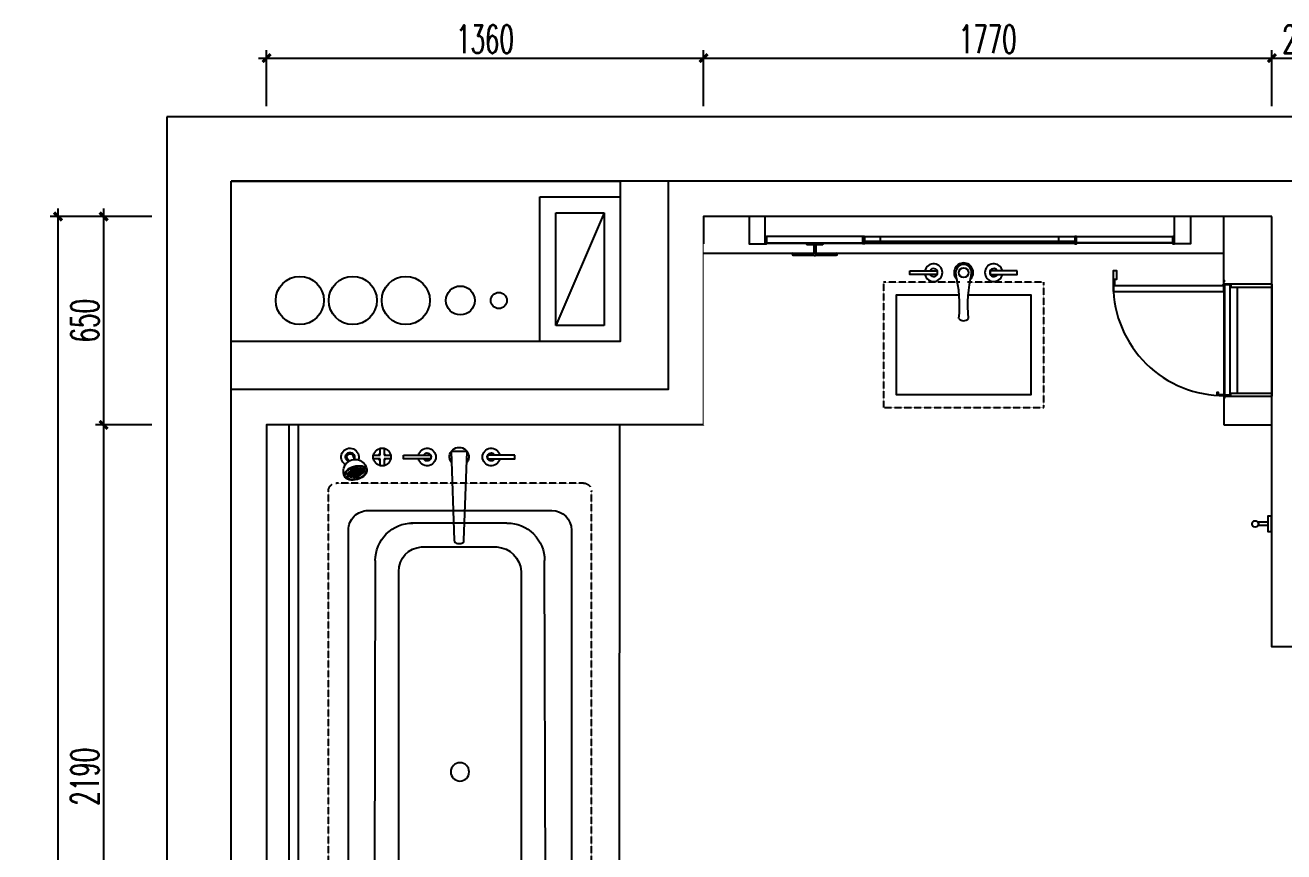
# Model space of a CAD drawing. Header units: inches. Extents: x 24920 to 61775, y 10942 to 38819.
# Drawn here: x 54974 to 58895, y 32909 to 35483 of the extents above; entities that cross this region are included whole.
import ezdxf

# ---------------------------------------------------------------- set-up
doc = ezdxf.new("R2010")
doc.units = ezdxf.units.IN
doc.header["$MEASUREMENT"] = 0
doc.header["$PDMODE"] = 1
doc.linetypes.add('DASH', pattern=[0.35, 0.25, -0.1])
doc.linetypes.add('DASHED', pattern=[3.75, 2.5, -1.25])
for name, color, linetype in [('cDS-Door', 2, 'Continuous'), ('cDS-FIXT', 31, 'Continuous'), ('DOOR', 60, 'Continuous'), ('DS-FINISH', 20, 'Continuous'), ('FF-FIXT', 2, 'Continuous'), ('WALL', 2, 'Continuous')]:
    doc.layers.add(name, color=color, linetype=linetype)
doc.styles.add('DIM', font='simplex.shx', dxfattribs={"width": 0.6, "bigfont": 'extfont.shx'})
doc.styles.get("Standard").update_dxf_attribs({"font": 'arial.ttf'})
doc.dimstyles.new('1比25', dxfattribs={"dimscale": 25, "dimtxt": 3.5, "dimasz": 1, "dimexe": 1, "dimexo": 1, "dimgap": 0.6, "dimtad": 1, "dimdec": 0, "dimrnd": 5, "dimzin": 0, "dimdsep": 46, "dimtxsty": 'DIM', "dimblk": 'ARCHTICK', "dimcen": 0.09, "dimdle": 1, "dimclrd": 1, "dimclre": 1, "dimclrt": 1, "dimadec": 0, "dimazin": 0, "dimtfac": 1, "dimtdec": 0, "dimtix": 1, "dimtmove": 2, "dimatfit": 3, "dimldrblk": '引线箭头（自定义）', "dimfxl": 0, "dimtolj": 1, "dimtzin": 0, "dimarcsym": 0})

# ---------------------------------------------------------------- blocks, each defined once
blk = doc.blocks.new('ROBE HOOK')
for p, q in [((-5, -10), (-5, -41.3)), ((5, -10), (5, -41.3))]:
    blk.add_line(p, q)
blk.add_lwpolyline([(-25, 0), (25, 0), (25, -10), (-25, -10)], close=True)
blk.add_circle((0, -50), 10)
blk = doc.blocks.new('LEFROY FAUCET')
at = {"linetype": 'DASH'}
blk.add_lwpolyline([(50, -11.6), (50, -249.7), (440, -249.7), (440, 250.3), (440, 250.3), (50, 250.3), (50, 11.6)], dxfattribs=at)
at = {"elevation": 0}
blk.add_lwpolyline([(90, -14.6), (90, -209.7), (400, -209.7), (400, 210.3), (90, 210.3), (90, 14.6)], dxfattribs=at)
at = {"linetype": 'Continuous'}
for points in [[(14, 167.2), (14, 82.2), (26, 82.2), (26, 167.2)], [(14, -167.2), (14, -82.2), (26, -82.2), (26, -167.2)]]:
    blk.add_lwpolyline(points, close=True, dxfattribs=at)
blk.add_circle((20, 0), 15)
for centre, radius, start, end in [((20, 93.7), 27.5, 102.6023, 77.3977), ((20, 93.7), 12.5, 118.6854, 61.3146), ((20, -93.7), 27.5, 282.6023, 257.3977), ((20, -93.7), 12.5, 298.6854, 241.3146)]:
    blk.add_arc(centre, radius, start, end, dxfattribs=at)
for centre, radius, start, end in [((20, 0), 30, 42.9693, 317.0307), ((20, 0), 25, 69.0479, 290.9521), ((121.3, 407.5), 395.1, 255.5921, 276.0778), ((151.3, 0), 18.8, 309.1369, 50.8631), ((121.3, -407.5), 395.1, 83.9222, 104.4079)]:
    blk.add_arc(centre, radius, start, end)
at = {"layer": 'cDS-Door', "color": 8, "linetype": 'DASH', "elevation": 0}
blk.add_lwpolyline([(50, -11.6), (50, -249.7), (440, -249.7), (440, 250.3), (440, 250.3), (50, 250.3), (50, 11.6)], dxfattribs=at)
blk = doc.blocks.new('A$C266D48A3')
for p, q in [((32, 4), (32, 67)), ((38, 4), (38, 67)), ((6, 3), (31, 3)), ((6, -3), (31, -3)), ((32, -67.1), (32, -4)), ((38, -67.1), (38, -4))]:
    blk.add_line(p, q)
blk.add_lwpolyline([(0, 25), (4, 25, -0.414214), (6, 23), (6, -23, -0.414214), (4, -25), (0, -25)], format="xyb", close=True)
blk.add_circle((35, 0), 5)
for centre, start, end in [((35, 67), 0, 180), ((35, -67.1), 180, 0)]:
    blk.add_arc(centre, 3, start, end)
blk = doc.blocks.new('MIRROR1')
at = {"layer": 'FF-FIXT'}
for p, q in [((62, 525), (62, 1184.8)), ((82, 530), (82, 1184.8, 0)), ((82, 1134.8), (62, 1134.8, 0)), ((82, 580, 0), (62, 580))]:
    blk.add_line(p, q, dxfattribs=at)
at = {"layer": 'FF-FIXT', "color": 8}
blk.add_line((77, 530), (77, 1184.8, 0), dxfattribs=at)
at = {"layer": 'FF-FIXT'}
for points in [[(0, 1544.8), (85, 1544.8), (85, 1494.8), (0, 1494.8)], [(85, 1494.8), (85, 1489.8), (65, 1489.8)], [(62, 530), (62, 225), (82, 225), (82, 525)]]:
    blk.add_lwpolyline(points, dxfattribs=at)
at = {"layer": 'FF-FIXT', "elevation": 0}
for points in [[(62, 1489.8), (85, 1489.8), (85, 1494.8), (62, 1494.8)], [(62, 1184.8), (85, 1184.8), (85, 1189.8), (62, 1189.8)], [(62, 530), (85, 530), (85, 525), (62, 525)], [(62, 225), (85, 225), (85, 220), (62, 220)]]:
    blk.add_lwpolyline(points, close=True, dxfattribs=at)
for points in [[(62, 1184.8), (62, 1489.8), (82, 1489.8), (82, 1189.8)], [(0, 170), (85, 170), (85, 220), (0, 220)], [(85, 220), (85, 225), (65, 225)]]:
    blk.add_lwpolyline(points, dxfattribs=at)
at = {"layer": 'FF-FIXT', "rotation": 359.9999985892949}
blk.add_blockref('A$C266D48A3', (82, 375), dxfattribs=at)
blk = doc.blocks.new('A$C2B8B1A8D')
at = {"color": 8, "linetype": 'DASH'}
for p, q in [((-1773.9, 412.2), (-24.9, 412.2)), ((-1798.8, -382.3), (-1798.8, 387.3)), ((0, 387.3), (0, -382.3)), ((-1773.9, -407.2), (-24.9, -407.2))]:
    blk.add_line(p, q, dxfattribs=at)
at = {"linetype": 'Continuous'}
for p, q in [((-146.5, 349.7), (-1643.5, 349.7)), ((-85.6, -283.7), (-85.6, 288.7))]:
    blk.add_line(p, q, dxfattribs=at)
at = {"color": 8}
for p, q in [((-1302.2, 268.7), (-241.6, 266.1)), ((-275.2, 192.9), (-1279.6, 193.2)), ((-1279.6, -188.2), (-275.2, -187.9)), ((-241.6, -261.1), (-1302.2, -263.7))]:
    blk.add_line(p, q, dxfattribs=at)
blk.add_line((-1643.5, -344.7), (-146.5, -344.7))
blk.add_lwpolyline([(-199.1, -117.2), (-199.1, 117.2)], dxfattribs=at)
at = {"color": 8, "linetype": 'Continuous'}
blk.add_circle((-899.4, 2.5), 28.6, dxfattribs=at)
at = {"color": 8, "linetype": 'DASHED', "ltscale": 10}
for centre, start, end in [((-1773.9, 387.3), 90, 180), ((-24.9, 387.3), 0, 90), ((-24.9, -382.3), 270, 0)]:
    blk.add_arc(centre, 24.9, start, end, dxfattribs=at)
for centre, radius, start, end in [((-257.4, -6.5), 1452.1, 166.7465, 179.7452), ((-1645.1, 323.8), 25.9, 86.4857, 174.0665), ((-146.5, 288.7), 61, 0, 90), ((-300.8, 6.4), 1408.8, 180.2594, 193.457), ((-146.5, -283.7), 61, 270, 0), ((-1645.1, -318.8), 25.9, 185.9335, 273.5143)]:
    blk.add_arc(centre, radius, start, end)
at = {"color": 8}
for centre, radius, start, end in [((-1303.6, 152.5), 116.2, 89.3441, 174.8906), ((-240.9, 149.9), 116.2, 359.4937, 90.3653), ((48.6, 0), 1477, 173.6712, 180), ((-1273.4, 110), 83.4, 94.2916, 170.5629), ((-278.7, 113.2), 79.7, 2.8344, 87.5194), ((49.6, 0), 1410.7, 174.9701, 180), ((59411.9, -31.4), 59536.8, 179.826543, 180.115071), ((-40.3, 0), 1388, 180.0002, 186.5287), ((-61.9, 0), 1299.2, 180.0001, 185.2414), ((-274.2, -112.6), 75.3, 269.2436, 356.4906), ((-1273.4, -105), 83.4, 189.4371, 265.7084), ((-240.9, -144.9), 116.2, 269.6347, 0.5063), ((-1303.6, -147.5), 116.2, 185.1094, 270.6559)]:
    blk.add_arc(centre, radius, start, end, dxfattribs=at)
at = {"color": 8, "linetype": 'DASH'}
blk.add_arc((-1773.9, -382.3), 24.9, 180, 270, dxfattribs=at)
at = {"color": 8, "linetype": 'DASHED', "ltscale": 10, "flags": 8}
for tag, p in [('TRADENAME', (-914.4, 412.2)), ('MODELNUMBER', (-914.4, 412.2)), ('MATERIAL', (-914.4, 412.1)), ('PRODUCT', (-914.4, 412.1))]:
    blk.add_attdef(tag, p, '', height=0.0254, dxfattribs=at)
blk = doc.blocks.new('LB TUB 1260')
at = {"color": 1, "linetype": 'Continuous'}
for p, q in [((324.4, -7.8, 0), (330.4, 2.7, 0)), ((343.6, -13.5, 0), (349.6, -2.7, 0))]:
    blk.add_line(p, q, dxfattribs=at)
at = {"color": 1, "linetype": 'Continuous', "elevation": 0}
for points in [[(-173.5, 6), (-88.5, 6), (-88.5, -6), (-173.5, -6)], [(173.5, 6), (88.5, 6), (88.5, -6), (173.5, -6)]]:
    blk.add_lwpolyline(points, close=True, dxfattribs=at)
at = {"color": 1, "linetype": 'Continuous'}
blk.add_lwpolyline([(-15, -259), (-25, 17), (25, 17), (15, -259, -0.414214), (5, -269), (-5, -269, -0.414214)], format="xyb", close=True, dxfattribs=at)
at = {"color": 1, "linetype": 'Continuous', "elevation": 0}
for points in [[(234, 6), (212.5, 6), (212.5, -6), (234, -6)], [(246, 6), (246, 27.5), (234, 27.5), (234, 6)], [(246, -6), (267.5, -6), (267.5, 6), (246, 6)], [(234, -6), (234, -27.5), (246, -27.5), (246, -6)]]:
    blk.add_lwpolyline(points, dxfattribs=at)
at = {"color": 1, "linetype": 'Continuous'}
for centre, radius, start, end in [((-100, 0, 0), 27.5, 192.6023, 167.3977), ((-100, 0, 0), 12.5, 208.6854, 151.3146), ((0, 0), 30, 326.4427, 213.5573), ((100, 0, 0), 27.5, 12.6023, 347.3977), ((100, 0, 0), 12.5, 28.6854, 331.3146), ((240, 0, 0), 27.5, 12.6023, 347.3977), ((240, 0, 0), 12.5, 118.6854, 151.3146), ((240, 0, 0), 12.5, 28.6854, 61.3146), ((340, 0, 0), 14.3, 286.2567, 197.699), ((340, 0, 0), 11.5, 298.2697, 183.1489), ((340, 0, 0), 10, 344.3211, 164.3211), ((240, 0, 0), 12.5, 208.6854, 241.3146), ((240, 0, 0), 12.5, 298.6854, 331.3146), ((324, -44.3, 0), 36.5, 334.6933, 172.4234)]:
    blk.add_arc(centre, radius, start, end, dxfattribs=at)
at = {"color": 1}
blk.add_arc((340, 0, 0), 27.5, 300.8883, 199.4618, dxfattribs=at)
at = {"color": 1, "linetype": 'Continuous', "extrusion": (0, 0, -1)}
blk.add_ellipse((322.5, -49.6, 0), major_axis=(-34.6, 10.4), ratio=0.580788, dxfattribs=at)
for centre in [(299, -38.1, 0), (308.3, -37.2, 0), (318.1, -36.1, 0), (327.1, -36, 0), (334.2, -41.6, 0), (296.7, -44.8, 0), (303.8, -50.3, 0), (306.1, -43.6, 0), (310.8, -55.9, 0), (313.5, -49.2, 0), (315.9, -42.5, 0), (317.4, -62.3, 0), (320.1, -55.8, 0), (322.4, -49.4, 0), (324.6, -43, 0), (326.4, -61.7, 0), (329.7, -54.3, 0), (332, -47.9, 0), (336.2, -60.8, 0), (338.6, -54.1, 0), (340.7, -48.1, 0), (344.9, -60.3, 0), (347.3, -53.6, 0)]:
    blk.add_ellipse(centre, major_axis=(-3.31, 1.02), ratio=0.619044, start_param=3.141593, end_param=9.424778, dxfattribs=at)
at = {"color": 1, "linetype": 'Continuous'}
blk.add_open_spline([(289.8, -39.8, 0), (290.2, -38.5, 0), (290.8, -37.4, 0), (292.5, -35.2, 0), (293.6, -34.2, 0), (296.3, -32.3, 0), (297.8, -31.6, 0), (301.4, -30.3, 0), (303.4, -29.8, 0), (307.7, -29.1, 0), (310, -28.9, 0), (314.7, -29, 0), (317.2, -29.2, 0), (322.2, -29.9, 0), (324.7, -30.5, 0), (330.4, -32.1, 0), (333.7, -33.3, 0), (339.7, -36.3, 0), (342.5, -37.9, 0), (347.4, -41.6, 0), (349.4, -43.6, 0), (352.4, -47.2, 0), (353.4, -48.8, 0), (354.9, -52, 0), (355.3, -53.6, 0), (355.7, -56.5, 0), (355.5, -57.9, 0), (354.8, -60.6, 0), (354.1, -61.8, 0), (352.3, -64.1, 0), (351.1, -65.2, 0), (348.2, -67, 0), (346.5, -67.8, 0), (342.6, -69.1, 0), (340.4, -69.6, 0), (335.7, -70.1, 0), (333.2, -70.2, 0), (328.1, -70, 0), (325.5, -69.6, 0), (320.2, -68.6, 0), (317.5, -67.9, 0), (312.4, -66.2, 0), (309.9, -65.1, 0), (305.1, -62.7, 0), (302.9, -61.4, 0), (298.9, -58.6, 0), (297.1, -57, 0), (294.1, -53.9, 0), (292.8, -52.3, 0), (290.9, -49, 0), (290.2, -47.4, 0), (289.4, -44.4, 0), (289.3, -42.9, 0), (289.5, -40.9, 0), (289.7, -40.3, 0), (289.8, -39.8, 0)], degree=3, knots=[0, 0, 0, 0, 0.221079, 0.221079, 0.442159, 0.442159, 0.663238, 0.663238, 0.884317, 0.884317, 1.105396, 1.105396, 1.326476, 1.326476, 1.547555, 1.547555, 1.84263, 1.84263, 2.137705, 2.137705, 2.43278, 2.43278, 2.667033, 2.667033, 2.901286, 2.901286, 3.13554, 3.13554, 3.369793, 3.369793, 3.604046, 3.604046, 3.8383, 3.8383, 4.072553, 4.072553, 4.306807, 4.306807, 4.54106, 4.54106, 4.775313, 4.775313, 5.009567, 5.009567, 5.24382, 5.24382, 5.478073, 5.478073, 5.712327, 5.712327, 5.94658, 5.94658, 6.180833, 6.180833, 6.283185, 6.283185, 6.283185, 6.283185], dxfattribs=at)
blk = doc.blocks.new('_ArchTick')
at = {"color": 0, "linetype": 'ByBlock', "const_width": 0.4}
blk.add_lwpolyline([(-0.5, -0.5), (0.5, 0.5)], dxfattribs=at)
blk = doc.blocks.new('*D925')
at = {"color": 1, "lineweight": -2, "transparency": 16777216}
for p, q in [((55701.1, 35204.9), (57112.4, 35204.9)), ((55726.1, 35054.9), (55726.1, 35229.9)), ((57087.4, 35054.9), (57087.4, 35229.9))]:
    blk.add_line(p, q, dxfattribs=at)
at = {"layer": 'Defpoints', "color": 0, "transparency": 16777216}
for p in [(57087.4, 35204.9), (55726.1, 33896.1), (57087.4, 33896.1)]:
    blk.add_point(p, dxfattribs=at)
at = {"color": 1, "lineweight": -2, "transparency": 16777216, "xscale": 25, "yscale": 25, "zscale": 25, "rotation": 180}
blk.add_blockref('_ArchTick', (55726.1, 35204.9), dxfattribs=at)
at = {"color": 1, "lineweight": -2, "transparency": 16777216, "xscale": 25, "yscale": 25, "zscale": 25}
blk.add_blockref('_ArchTick', (57087.4, 35204.9), dxfattribs=at)
at = {"color": 1, "transparency": 16777216, "insert": (56406.7, 35263.7), "char_height": 87.5, "attachment_point": 5, "style": 'DIM'}
blk.add_mtext('\\A1;1360', dxfattribs=at)
blk = doc.blocks.new('引线箭头（自定义）')
at = {"linetype": 'ByBlock', "lineweight": -2}
h = blk.add_hatch(color=8, dxfattribs=at)
h.dxf.hatch_style = 1
h.paths.add_polyline_path([(-1.2, -0.96), (-0.31, 0), (-1.2, 0.96), (-0.91, 1.21), (0, 0), (-0.91, -1.21)])
at = {"color": 0, "linetype": 'ByBlock', "lineweight": -2}
blk.add_line((-0.31, 0), (-4.75, 0), dxfattribs=at)
blk.add_lwpolyline([(-1.2, -0.96), (-0.31, 0), (-1.2, 0.96), (-0.91, 1.21), (0, 0), (-0.91, -1.21)], close=True, dxfattribs=at)
blk = doc.blocks.new('*D926')
at = {"color": 1, "lineweight": -2, "transparency": 16777216}
for p, q in [((57062.4, 35204.9), (58882.4, 35204.9)), ((57087.4, 35054.9), (57087.4, 35229.9)), ((58857.4, 35054.9), (58857.4, 35229.9))]:
    blk.add_line(p, q, dxfattribs=at)
at = {"layer": 'Defpoints', "color": 0, "transparency": 16777216}
for p in [(58857.4, 35204.9), (58857.4, 34545.1), (57087.4, 33896.1)]:
    blk.add_point(p, dxfattribs=at)
at = {"color": 1, "lineweight": -2, "transparency": 16777216, "xscale": 25, "yscale": 25, "zscale": 25, "rotation": 180}
blk.add_blockref('_ArchTick', (57087.4, 35204.9), dxfattribs=at)
at = {"color": 1, "lineweight": -2, "transparency": 16777216, "xscale": 25, "yscale": 25, "zscale": 25}
blk.add_blockref('_ArchTick', (58857.4, 35204.9), dxfattribs=at)
at = {"color": 1, "transparency": 16777216, "insert": (57972.4, 35263.7), "char_height": 87.5, "attachment_point": 5, "style": 'DIM'}
blk.add_mtext('\\A1;1770', dxfattribs=at)
blk = doc.blocks.new('*D927')
at = {"color": 1, "lineweight": -2, "transparency": 16777216}
for p, q in [((58832.4, 35204.9), (59082.9, 35204.9)), ((58857.4, 35054.9), (58857.4, 35229.9)), ((59057.9, 35054.9), (59057.9, 35229.9))]:
    blk.add_line(p, q, dxfattribs=at)
at = {"layer": 'Defpoints', "color": 0, "transparency": 16777216}
for p in [(59057.9, 35204.9), (59057.9, 34577.2), (58857.4, 34545.1)]:
    blk.add_point(p, dxfattribs=at)
at = {"color": 1, "lineweight": -2, "transparency": 16777216, "xscale": 25, "yscale": 25, "zscale": 25, "rotation": 180}
blk.add_blockref('_ArchTick', (58857.4, 35204.9), dxfattribs=at)
at = {"color": 1, "lineweight": -2, "transparency": 16777216, "xscale": 25, "yscale": 25, "zscale": 25}
blk.add_blockref('_ArchTick', (59057.9, 35204.9), dxfattribs=at)
at = {"color": 1, "transparency": 16777216, "insert": (58957.6, 35263.7), "char_height": 87.5, "attachment_point": 5, "style": 'DIM'}
blk.add_mtext('\\A1;200', dxfattribs=at)
blk = doc.blocks.new('*D929')
at = {"color": 1, "lineweight": -2, "transparency": 16777216}
for p, q in [((55218.8, 34736.6), (55218.8, 34037.6)), ((55368.8, 34711.6), (55193.8, 34711.6)), ((55368.8, 34062.6), (55193.8, 34062.6))]:
    blk.add_line(p, q, dxfattribs=at)
at = {"layer": 'Defpoints', "color": 0, "transparency": 16777216}
for p in [(57087.4, 34711.6), (55218.8, 34062.6), (57087.4, 34062.6)]:
    blk.add_point(p, dxfattribs=at)
at = {"color": 1, "lineweight": -2, "transparency": 16777216, "xscale": 25, "yscale": 25, "zscale": 25}
for p, rotation in [((55218.8, 34711.6), 90), ((55218.8, 34062.6), 270)]:
    blk.add_blockref('_ArchTick', p, dxfattribs=dict(at, rotation=rotation))
at = {"color": 1, "transparency": 16777216, "insert": (55160.1, 34387.1), "char_height": 87.5, "attachment_point": 5, "rotation": 90, "style": 'DIM'}
blk.add_mtext('\\A1;650', dxfattribs=at)
blk = doc.blocks.new('*D930')
at = {"color": 1, "lineweight": -2, "transparency": 16777216}
for p, q in [((55218.8, 34087.6), (55218.8, 31846.6)), ((55368.8, 34062.6), (55193.8, 34062.6)), ((55368.8, 31871.6), (55193.8, 31871.6))]:
    blk.add_line(p, q, dxfattribs=at)
at = {"layer": 'Defpoints', "color": 0, "transparency": 16777216}
for p in [(57087.4, 34062.6), (55218.8, 31871.6), (55726.1, 31871.6)]:
    blk.add_point(p, dxfattribs=at)
at = {"color": 1, "lineweight": -2, "transparency": 16777216, "xscale": 25, "yscale": 25, "zscale": 25}
for p, rotation in [((55218.8, 34062.6), 90), ((55218.8, 31871.6), 270)]:
    blk.add_blockref('_ArchTick', p, dxfattribs=dict(at, rotation=rotation))
at = {"color": 1, "transparency": 16777216, "insert": (55160.1, 32967.1), "char_height": 87.5, "attachment_point": 5, "rotation": 90, "style": 'DIM'}
blk.add_mtext('\\A1;2190', dxfattribs=at)
blk = doc.blocks.new('*D933')
at = {"color": 1, "lineweight": -2, "transparency": 16777216}
for p, q in [((55076.9, 30396.5), (55076.9, 34736.6)), ((55226.9, 34711.6), (55051.9, 34711.6)), ((55226.9, 30421.5), (55051.9, 30421.5))]:
    blk.add_line(p, q, dxfattribs=at)
at = {"layer": 'Defpoints', "color": 0, "transparency": 16777216}
for p in [(55076.9, 34711.6), (55281.3, 34711.6), (55281.3, 30421.5)]:
    blk.add_point(p, dxfattribs=at)
at = {"color": 1, "lineweight": -2, "transparency": 16777216, "xscale": 25, "yscale": 25, "zscale": 25}
for p, rotation in [((55076.9, 34711.6), 90), ((55076.9, 30421.5), 270)]:
    blk.add_blockref('_ArchTick', p, dxfattribs=dict(at, rotation=rotation))
at = {"color": 1, "transparency": 16777216, "insert": (55018.2, 32566.5), "char_height": 87.5, "attachment_point": 5, "rotation": 90, "style": 'DIM'}
blk.add_mtext('\\A1;4290', dxfattribs=at)
blk = doc.blocks.new('sgg')
at = {"color": 4}
for p, q in [((61005.6, 35021.6), (55415.8, 35021.6)), ((60905.6, 34821.6), (55615.8, 34821.6))]:
    blk.add_line(p, q, dxfattribs=at)
at = {"color": 8}
for p, q in [((55667.2, 34822.7), (56827.4, 34822.6)), ((56827.4, 34822.6), (56827.4, 34322.6))]:
    blk.add_line(p, q, dxfattribs=at)
at = {"color": 1}
for p, q in [((56577.4, 34772.6), (56827.4, 34772.6)), ((56577.4, 34322.6), (56577.4, 34772.6)), ((56827.4, 34772.6), (56827.4, 34322.6)), ((56627.4, 34722.6), (56777.4, 34722.6)), ((56627.4, 34372.6), (56627.4, 34722.6)), ((56777.4, 34722.6), (56627.4, 34372.6)), ((56777.4, 34722.6), (56777.4, 34372.6)), ((56777.4, 34372.6), (56627.4, 34372.6)), ((56827.4, 34322.6), (56577.4, 34322.6))]:
    blk.add_line(p, q, dxfattribs=at)
for centre, radius in [((55829.8, 34450.1), 75), ((55994.8, 34450.1), 75), ((56159.8, 34450.1), 75), ((56329.8, 34450.1), 45), ((56449.8, 34450.1), 25)]:
    blk.add_circle(centre, radius, dxfattribs=at)
at = {"layer": 'cDS-FIXT', "color": 2}
for p, q in [((55796.2, 31871.6, 0), (55796.2, 34062.6, 0)), ((55826.2, 31871.6, 0), (55826.2, 34062.6, 0)), ((56826, 31871.6), (56826.1, 34062.5, 0))]:
    blk.add_line(p, q, dxfattribs=at)
at = {"layer": 'cDS-FIXT'}
blk.add_line((55826.2, 31871.6, 0), (55826.2, 34062.6, 0), dxfattribs=at)
at = {"layer": 'DS-FINISH'}
blk.add_line((58749.4, 34491.3, 0), (58749.4, 34161.8, 0), dxfattribs=at)
at = {"layer": 'DS-FINISH', "color": 3}
for points in [[(58857.4, 34711.6), (57087.4, 34711.6), (57087.4, 34062.6), (55726.1, 34062.6), (55726.1, 31871.6)], [(58927.4, 33371.5), (58857.4, 33371.5), (58857.4, 34711.6)]]:
    blk.add_lwpolyline(points, dxfattribs=at)
at = {"layer": 'DS-FINISH', "elevation": 0}
for points in [[(58729.4, 34501.3), (58729.4, 34501.3), (58729.4, 34491.3), (58857.4, 34491.3)], [(58729.4, 34151.8), (58729.4, 34151.8), (58729.4, 34161.8), (58857.4, 34161.8)]]:
    blk.add_lwpolyline(points, dxfattribs=at)
at = {"layer": 'DS-FINISH'}
blk.add_lwpolyline([(58857.4, 34501.3), (58857.4, 34151.8)], dxfattribs=at)
blk.add_lwpolyline([(58857.4, 34501.3), (58857.4, 34151.8)], dxfattribs=at)
at = {"layer": 'WALL', "color": 4}
for p, q in [((55415.8, 35021.6), (55415.8, 31771.6)), ((56827.4, 34322.6), (55667.2, 34322.6))]:
    blk.add_line(p, q, dxfattribs=at)
at = {"layer": 'WALL', "color": 160}
blk.add_line((55615.8, 34821.6), (56827.4, 34821.6), dxfattribs=at)
at = {"layer": 'WALL', "color": 4}
for points in [[(55415.8, 31771.6), (55415.8, 30192.1), (59065.6, 30192.1), (59065.6, 31621.5), (58965.6, 31621.5), (58965.6, 30342.1), (55615.8, 30342.1), (55615.8, 34821.6)], [(56827.4, 34821.6), (56827.4, 34322.6), (55615.8, 34322.6)], [(56977.4, 34821.6), (56977.4, 34172.6), (55615.8, 34172.6)]]:
    blk.add_lwpolyline(points, dxfattribs=at)
at = {"layer": 'cDS-FIXT', "xscale": -1, "rotation": 359.9999985892948}
blk.add_blockref('LB TUB 1260', (56326.1, 33962.7), dxfattribs=at)
at = {"layer": 'cDS-FIXT'}
ref = blk.add_blockref('A$C2B8B1A8D', (56326.1, 33881.5, 0), dxfattribs=dict(at, xscale=-1, rotation=269.9999985892948))
ref.add_attrib('MATERIAL', 'ACRYLIC', (56783.2, 32967.2, 0), dxfattribs={"layer": '0', "height": 0.0254, "rotation": 270, "flags": 8})
ref.add_attrib('PRODUCT', 'BATHING', (56783.2, 32967.2, 0), dxfattribs={"layer": '0', "height": 0.0254, "rotation": 270, "flags": 8})
ref.add_attrib('TRADENAME', 'ARCHER', (56783.3, 32967.2, 0), dxfattribs={"layer": '0', "height": 0.0254, "rotation": 270, "flags": 8})
ref.add_attrib('MODELNUMBER', 'K-1125', (56783.3, 32967.2, 0), dxfattribs={"layer": '0', "height": 0.0254, "rotation": 270, "flags": 8})
at = {"layer": 'FF-FIXT', "ltscale": 3, "rotation": 270}
blk.add_blockref('ROBE HOOK', (58855.6, 33754.2), dxfattribs=at)
dim = blk.add_linear_dim(base=(59057.8714, 35204.9295), p1=(58857.4186, 34545.0851), p2=(59057.8714, 34577.1651), dimstyle='1比25')
dim.commit()
dim.dimension.update_dxf_attribs({"geometry": '*D927', "text_midpoint": (58957.645, 35263.6795)})
dim = blk.add_linear_dim(base=(55076.9, 34711.6), p1=(55281.3, 30421.5), p2=(55281.3, 34711.6), angle=270, dimstyle='1比25')
dim.commit()
dim.dimension.update_dxf_attribs({"geometry": '*D933', "text_midpoint": (55018.2, 32566.5)})
at = {"ltscale": 3}
blk.add_wipeout([(57087.4, 34062.6), (58707.4, 34062.6), (58707.4, 34626.6), (57087.4, 34626.4)], dxfattribs=at).dxf.layer = 'FF-FIXT'
at = {"layer": 'DOOR'}
blk.add_line((58707.4, 34451.3), (58707.4, 34151.8), dxfattribs=at)
at = {"layer": 'DOOR', "elevation": 0}
for points in [[(58363.9, 34478.3), (58363.9, 34498.3), (58363.9, 34543.3), (58373.9, 34543.3), (58373.9, 34515.3), (58366.9, 34515.3), (58366.9, 34498.3)], [(58707.4, 34478.3), (58707.4, 34498.3), (58704.4, 34498.3), (58704.4, 34495.3), (58366.9, 34495.3), (58366.9, 34498.3), (58363.9, 34498.3), (58363.9, 34478.3), (58707.4, 34478.3)], [(58727.4, 34498.3), (58707.4, 34498.3), (58707.4, 34495.3), (58710.4, 34495.3), (58710.4, 34157.8), (58707.4, 34157.8), (58707.4, 34154.8), (58727.4, 34154.8), (58727.4, 34498.3)], [(58727.4, 34154.8), (58707.4, 34154.8), (58687.4, 34154.8), (58687.4, 34164.8), (58690.4, 34164.8), (58690.4, 34157.8), (58707.4, 34157.8)]]:
    blk.add_lwpolyline(points, dxfattribs=at)
at = {"layer": 'DOOR'}
blk.add_arc((58707.4, 34498.3, 0), 344.1, 183.3324, 273.3324, dxfattribs=at)
at = {"layer": 'DS-FINISH'}
for p, q in [((58707.4, 34501.3, 0), (58707.4, 34711.6)), ((58707.4, 34501.3, 0), (58707.4, 34151.8)), ((58857.4, 34501.3, 0), (58707.4, 34501.3, 0))]:
    blk.add_line(p, q, dxfattribs=at)
for points in [[(58707.4, 34506.1), (58707.4, 34509.1), (58710.4, 34509.1), (58710.4, 34512.1), (58707.4, 34512.1)], [(58707.4, 34151.8), (58707.4, 34062.6)], [(58707.4, 34151.8), (58857.4, 34151.8)], [(58707.4, 34151.8), (58857.4, 34151.8)], [(58707.4, 34151.8), (58707.4, 34148.8), (58710.4, 34148.8), (58710.4, 34145.8), (58707.4, 34145.8)], [(58707.4, 34062.6), (58857.4, 34062.6)]]:
    blk.add_lwpolyline(points, dxfattribs=at)
at = {"layer": 'FF-FIXT', "ltscale": 3}
blk.add_line((58707.4, 34596.6), (57087, 34596.4, 0), dxfattribs=at)
for name, p, rotation in [('MIRROR1', (57058.9, 34711.6), 270), ('LEFROY FAUCET', (57897.4, 34556.9), 269.9999985892948)]:
    blk.add_blockref(name, p, dxfattribs=dict(at, rotation=rotation))
for base, p1, p2, picture, middle in [((57087.4, 35204.9), (55726.1, 33896.1), (57087.4, 33896.1), '*D925', (56406.7, 35263.7)), ((58857.4, 35204.9), (57087.4, 33896.1), (58857.4, 34545.1), '*D926', (57972.4, 35263.7))]:
    dim = blk.add_linear_dim(base=base, p1=p1, p2=p2, dimstyle='1比25')
    dim.commit()
    dim.dimension.update_dxf_attribs({"geometry": picture, "text_midpoint": middle})
for base, p1, p2, picture, middle in [((55218.8, 34062.6), (57087.4, 34711.6), (57087.4, 34062.6), '*D929', (55160.1, 34387.1)), ((55218.8, 31871.6), (57087.4, 34062.6), (55726.1, 31871.6), '*D930', (55160.1, 32967.1))]:
    dim = blk.add_linear_dim(base=base, p1=p1, p2=p2, angle=270, dimstyle='1比25')
    dim.commit()
    dim.dimension.update_dxf_attribs({"geometry": picture, "text_midpoint": middle})

msp = doc.modelspace()

# ---------------------------------------------------------------- block references
msp.add_blockref('sgg', (0, 175.5))

doc.saveas('drawing.dxf')
